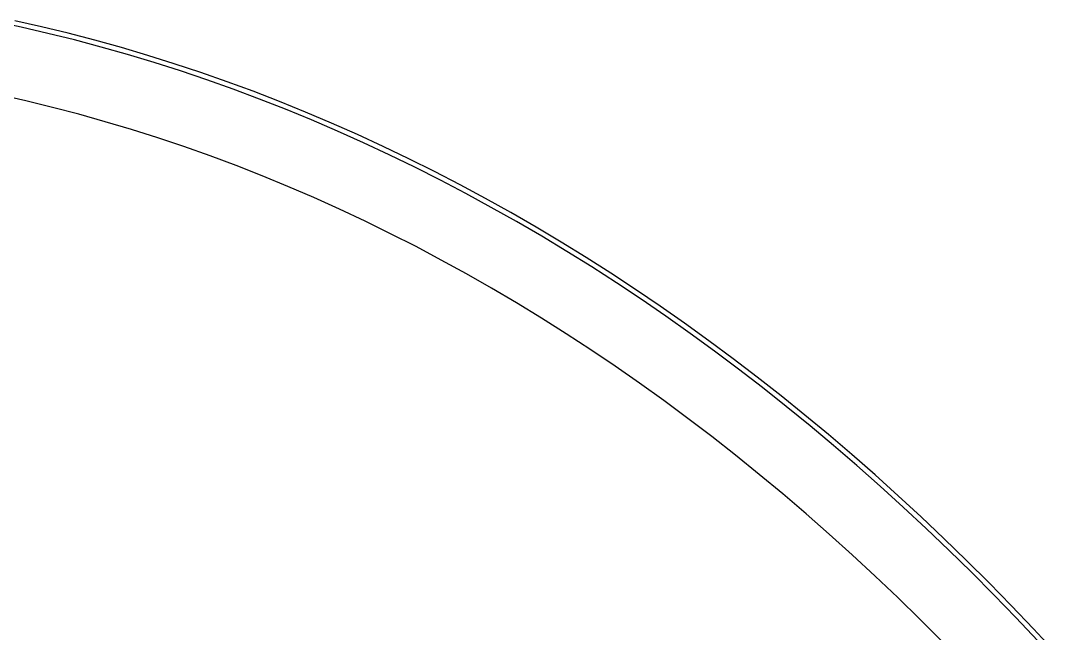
# Model space of a CAD drawing. Extents: x -1 to 217, y -22 to 302.
# Drawn here: x 123.95 to 172.4, y 271.21 to 299.9 of the extents above; entities that cross this region are included whole.
import ezdxf

# ---------------------------------------------------------------- set-up
doc = ezdxf.new("R2010")
doc.units = 0

msp = doc.modelspace()

# ---------------------------------------------------------------- linework, layer by layer
at = {"layer": 'ELLIPSES'}
for p, q in [((124.924, 299.616), (123.672, 299.898)), ((123.967, 299.592), (122.714, 299.859)), ((125.218, 299.305), (123.967, 299.592)), ((126.173, 299.313), (124.924, 299.616)), ((126.466, 298.995), (125.218, 299.305)), ((127.42, 298.988), (126.173, 299.313)), ((127.712, 298.664), (126.466, 298.995)), ((128.664, 298.642), (127.42, 298.988)), ((128.955, 298.312), (127.712, 298.664)), ((129.906, 298.274), (128.664, 298.642)), ((130.196, 297.938), (128.955, 298.312)), ((131.144, 297.885), (129.906, 298.274)), ((131.433, 297.543), (130.196, 297.938)), ((132.38, 297.475), (131.144, 297.885)), ((132.667, 297.126), (131.433, 297.543)), ((133.612, 297.043), (132.38, 297.475)), ((133.898, 296.689), (132.667, 297.126)), ((134.84, 296.591), (133.612, 297.043)), ((135.126, 296.23), (133.898, 296.689)), ((136.065, 296.117), (134.84, 296.591)), ((124.192, 296.141), (122.949, 296.421)), ((125.433, 295.839), (124.192, 296.141)), ((136.349, 295.75), (135.126, 296.23)), ((137.287, 295.622), (136.065, 296.117)), ((126.671, 295.516), (125.433, 295.839)), ((137.569, 295.249), (136.349, 295.75)), ((138.504, 295.106), (137.287, 295.622)), ((127.906, 295.17), (126.671, 295.516)), ((129.139, 294.802), (127.906, 295.17)), ((138.785, 294.727), (137.569, 295.249)), ((139.717, 294.57), (138.504, 295.106)), ((130.369, 294.412), (129.139, 294.802)), ((139.997, 294.184), (138.785, 294.727)), ((140.926, 294.012), (139.717, 294.57)), ((131.595, 294), (130.369, 294.412)), ((141.204, 293.62), (139.997, 294.184)), ((132.818, 293.567), (131.595, 294)), ((142.131, 293.434), (140.926, 294.012)), ((142.407, 293.036), (141.204, 293.62)), ((134.038, 293.111), (132.818, 293.567)), ((143.33, 292.835), (142.131, 293.434)), ((135.254, 292.634), (134.038, 293.111)), ((136.466, 292.135), (135.254, 292.634)), ((143.605, 292.43), (142.407, 293.036)), ((144.526, 292.216), (143.33, 292.835)), ((144.799, 291.804), (143.605, 292.43)), ((145.716, 291.576), (144.526, 292.216)), ((137.674, 291.615), (136.466, 292.135)), ((145.987, 291.158), (144.799, 291.804)), ((138.877, 291.073), (137.674, 291.615)), ((146.901, 290.915), (145.716, 291.576)), ((140.077, 290.509), (138.877, 291.073)), ((147.17, 290.491), (145.987, 291.158)), ((148.081, 290.235), (146.901, 290.915)), ((141.272, 289.925), (140.077, 290.509)), ((148.348, 289.804), (147.17, 290.491)), ((149.255, 289.534), (148.081, 290.235)), ((142.462, 289.319), (141.272, 289.925)), ((149.521, 289.097), (148.348, 289.804)), ((143.647, 288.691), (142.462, 289.319)), ((150.424, 288.813), (149.255, 289.534)), ((150.688, 288.369), (149.521, 289.097)), ((151.587, 288.072), (150.424, 288.813)), ((144.827, 288.043), (143.647, 288.691)), ((151.849, 287.621), (150.688, 288.369)), ((146.002, 287.374), (144.827, 288.043)), ((152.744, 287.311), (151.587, 288.072)), ((147.171, 286.683), (146.002, 287.374)), ((153.004, 286.854), (151.849, 287.621)), ((153.896, 286.53), (152.744, 287.311)), ((154.153, 286.066), (153.004, 286.854)), ((148.335, 285.972), (147.171, 286.683)), ((155.041, 285.729), (153.896, 286.53)), ((149.494, 285.241), (148.335, 285.972)), ((155.296, 285.259), (154.153, 286.066)), ((156.18, 284.909), (155.041, 285.729)), ((150.646, 284.488), (149.494, 285.241)), ((156.433, 284.432), (155.296, 285.259)), ((157.312, 284.069), (156.18, 284.909)), ((151.792, 283.715), (150.646, 284.488)), ((157.563, 283.586), (156.433, 284.432)), ((158.437, 283.21), (157.312, 284.069)), ((152.932, 282.922), (151.792, 283.715)), ((158.686, 282.72), (157.563, 283.586)), ((159.556, 282.331), (158.437, 283.21)), ((154.066, 282.108), (152.932, 282.922)), ((159.802, 281.835), (158.686, 282.72)), ((155.193, 281.274), (154.066, 282.108)), ((160.668, 281.434), (159.556, 282.331)), ((160.912, 280.931), (159.802, 281.835)), ((156.313, 280.421), (155.193, 281.274)), ((161.773, 280.517), (160.668, 281.434)), ((162.014, 280.007), (160.912, 280.931)), ((157.427, 279.547), (156.313, 280.421)), ((162.871, 279.581), (161.773, 280.517)), ((163.109, 279.065), (162.014, 280.007)), ((163.961, 278.627), (162.871, 279.581)), ((158.534, 278.653), (157.427, 279.547)), ((164.196, 278.104), (163.109, 279.065)), ((159.633, 277.74), (158.534, 278.653)), ((165.043, 277.653), (163.961, 278.627)), ((165.276, 277.124), (164.196, 278.104)), ((160.725, 276.807), (159.633, 277.74)), ((166.118, 276.662), (165.043, 277.653)), ((161.81, 275.855), (160.725, 276.807)), ((166.348, 276.126), (165.276, 277.124)), ((167.185, 275.652), (166.118, 276.662)), ((162.887, 274.883), (161.81, 275.855)), ((167.413, 275.109), (166.348, 276.126)), ((168.245, 274.623), (167.185, 275.652)), ((163.956, 273.893), (162.887, 274.883)), ((168.469, 274.074), (167.413, 275.109)), ((169.296, 273.577), (168.245, 274.623)), ((165.017, 272.883), (163.956, 273.893)), ((169.517, 273.021), (168.469, 274.074)), ((170.338, 272.512), (169.296, 273.577)), ((166.07, 271.854), (165.017, 272.883)), ((170.557, 271.95), (169.517, 273.021)), ((171.373, 271.43), (170.338, 272.512)), ((167.115, 270.807), (166.07, 271.854)), ((171.588, 270.861), (170.557, 271.95)), ((172.399, 270.33), (171.373, 271.43))]:
    msp.add_line(p, q, dxfattribs=at)

doc.saveas('drawing.dxf')
